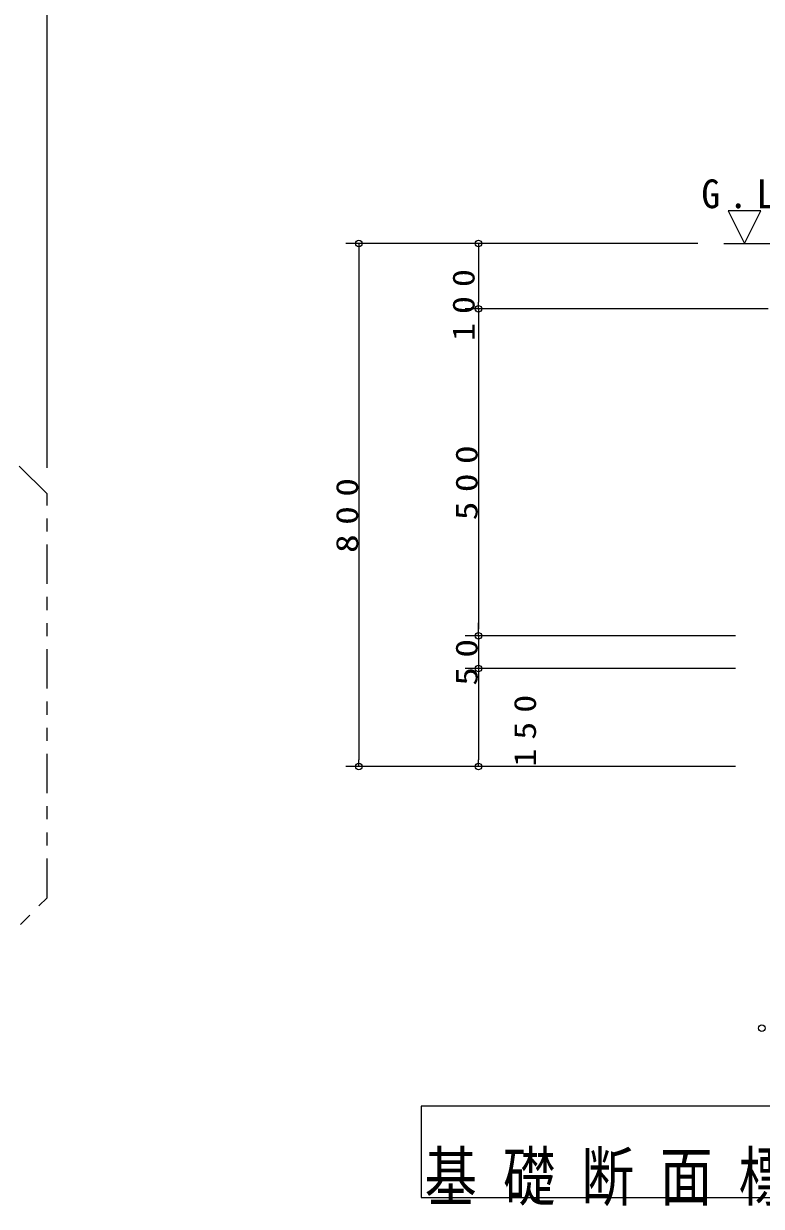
# Model space of a CAD drawing. Units: millimetres on the paper. Extents: x 0 to 420, y -594 to 297.
# Drawn here: x 278.4 to 334.8, y -480.5 to -390.1 of the extents above; entities that cross this region are included whole.
import ezdxf

# ---------------------------------------------------------------- set-up
doc = ezdxf.new("R2010")
doc.units = ezdxf.units.MM
doc.linetypes.add('USER3', pattern=[8, 3, -1, 1, -1, 1, -1])
for name, color, linetype, lineweight in [('0_2', 7, 'Continuous', 13), ('2D_DIMENSION', 7, 'Continuous', 13), ('2D_OUTLINE', 7, 'USER3', 13), ('3D_GLINE', 7, 'Continuous', 13), ('TEXT', 7, 'Continuous', 13)]:
    doc.layers.add(name, color=color, linetype=linetype, lineweight=lineweight)
doc.styles.add('ＭＳ ゴシック', font='')
doc.styles.get('ＭＳ ゴシック').set_extended_font_data('MS Gothic')

msp = doc.modelspace()

# ---------------------------------------------------------------- linework, layer by layer
at = {"layer": '0_2'}
for p, q in [((303.99, -406.917), (303.99, -407.417)), ((313.127, -406.917), (313.127, -407.417)), ((313.127, -411.917), (313.127, -411.417)), ((313.127, -411.917), (313.127, -412.417)), ((313.127, -436.917), (313.127, -436.417)), ((313.127, -436.917), (313.127, -436.417)), ((313.127, -439.412), (313.127, -439.912)), ((313.127, -439.412), (313.127, -439.912)), ((303.99, -446.912), (303.99, -446.412)), ((313.127, -446.912), (313.127, -446.412)), ((308.762, -472.874), (308.762, -479.874)), ((377.233, -472.874), (308.762, -472.874)), ((308.762, -479.874), (377.233, -479.874))]:
    msp.add_line(p, q, dxfattribs=at)
for centre in [(303.99, -406.917), (313.127, -406.917), (313.127, -411.917), (313.127, -411.917), (313.127, -436.917), (313.127, -436.917), (313.127, -439.412), (313.127, -439.412), (303.99, -446.912), (313.127, -446.912), (334.785, -466.917)]:
    msp.add_circle(centre, 0.25, dxfattribs=at)
at = {"layer": '2D_DIMENSION'}
for p, q in [((280.161, -424.073), (280.161, -331.86)), ((280.161, -424.073), (280.161, -345.955)), ((329.899, -406.917), (302.99, -406.917)), ((329.899, -406.917), (312.127, -406.917)), ((303.99, -407.417), (303.99, -446.412)), ((313.127, -407.417), (313.127, -411.417)), ((329.893, -411.917), (312.127, -411.917)), ((335.285, -411.917), (312.127, -411.917)), ((313.127, -412.417), (313.127, -436.417)), ((313.127, -436.417), (313.127, -435.917)), ((332.785, -436.917), (312.127, -436.917)), ((332.785, -436.917), (312.127, -436.917)), ((313.127, -436.917), (313.127, -439.412)), ((332.791, -439.412), (312.127, -439.412)), ((332.791, -439.412), (312.127, -439.412)), ((313.127, -439.912), (313.127, -440.412)), ((313.127, -439.912), (313.127, -446.412)), ((332.791, -446.912), (302.99, -446.912)), ((332.791, -446.912), (312.127, -446.912))]:
    msp.add_line(p, q, dxfattribs=at)
at = {"layer": '2D_OUTLINE'}
for p, q in [((280.161, -426.073), (255.777, -401.689)), ((280.161, -456.948), (280.161, -426.073)), ((258.328, -478.78), (280.161, -456.948))]:
    msp.add_line(p, q, dxfattribs=at)
at = {"layer": '3D_GLINE'}
msp.add_line((331.899, -406.917), (342.86, -406.917), dxfattribs=at)
at = {"layer": 'TEXT'}
for p, q in [((334.725, -404.417), (332.225, -404.417)), ((332.225, -404.417), (333.475, -406.917)), ((333.475, -406.917), (334.725, -404.417))]:
    msp.add_line(p, q, dxfattribs=at)

# ---------------------------------------------------------------- texts
at = {"layer": '2D_DIMENSION', "char_height": 1.686, "attachment_point": 7, "rotation": 90, "style": 'ＭＳ ゴシック'}
for s, insert in [('\\T1.5;\\W1.2;100', (312.861, -414.379)), ('\\T1.5;\\W1.25;500', (313.093, -428.086)), ('\\T1.5;\\W1.25;800', (303.957, -430.584)), ('\\T1.5;\\W1.25;50', (313.093, -440.739)), ('\\T1.5;\\W1.2;150', (317.559, -446.929))]:
    msp.add_mtext(s, dxfattribs=dict(at, insert=insert))
at = {"layer": 'TEXT', "attachment_point": 7, "style": 'ＭＳ ゴシック'}
for s, insert, char_height in [('\\T1.48;\\W0.95;G.L.', (330.174, -404.255), 2.199), ('\\T1.5;\\W0.8;基礎断面標準図\\~S=1／20', (309.012, -480.541), 3.666)]:
    msp.add_mtext(s, dxfattribs=dict(at, insert=insert, char_height=char_height))

doc.saveas('drawing.dxf')
